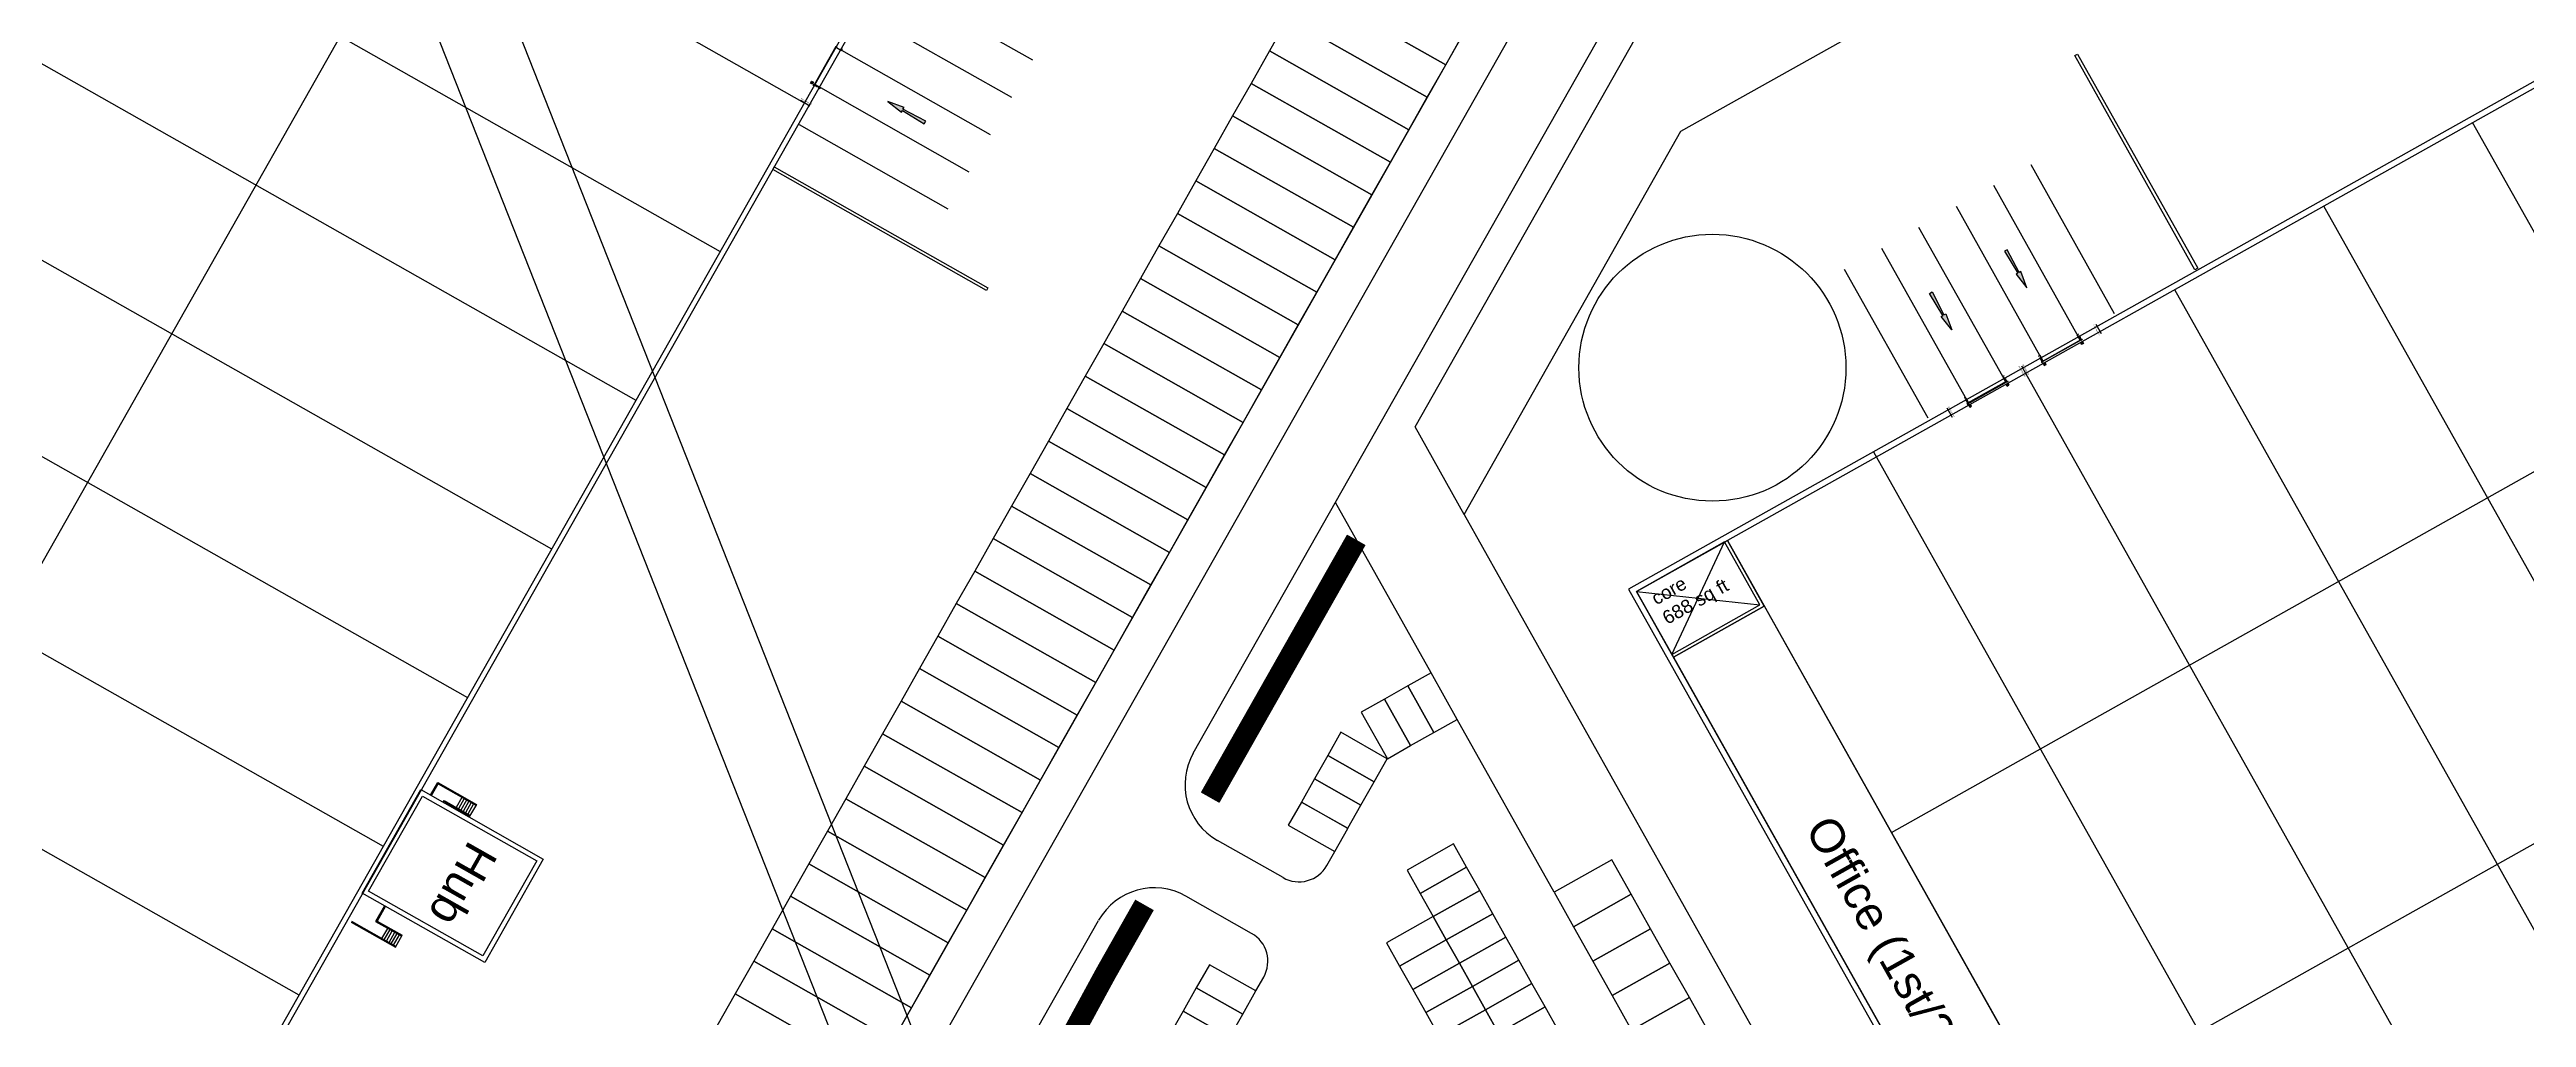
# Model space of a CAD drawing. Header units: millimetres. Extents: x 111502 to 977541, y 8702 to 1044108.
# Drawn here: x 489878.6 to 490110.6, y 240736.1 to 240826.7 of the extents above; entities that cross this region are included whole.
import ezdxf

# ---------------------------------------------------------------- set-up
doc = ezdxf.new("R2010")
doc.units = ezdxf.units.MM
doc.header["$LTSCALE"] = 0.25
doc.linetypes.add('DASHED2', pattern=[9.525, 6.35, -3.175])
for name, color, linetype in [('E HVSS As Laid HV', 10, 'Continuous'), ('Proposed Employment Area - 11-089-MP013-01a$0$A-Cldg-Panl-P', 7, 'Continuous'), ('Proposed Employment Area - 11-089-MP013-01a$0$A-Door-Extn-P', 7, 'Continuous'), ('Proposed Employment Area - 11-089-MP013-01a$0$DOCK', 7, 'Continuous'), ('Proposed Employment Area - 11-089-MP013-01a$0$LINE50', 7, 'Continuous'), ('Proposed Employment Area - 11-089-MP013-01a$0$STEEL', 7, 'Continuous'), ('X HVSS Site Background', 8, 'Continuous')]:
    doc.layers.add(name, color=color, linetype=linetype)
doc.styles.add('Proposed Employment Area - 11-089-MP013-01a$0$1250T25R', font='arial.ttf', dxfattribs={"height": 3125})
doc.styles.add('Proposed Employment Area - 11-089-MP013-01a$0$1250T50R', font='arial.ttf', dxfattribs={"height": 6250})
doc.styles.add('Proposed Employment Area - 11-089-MP013-01a$0$Standard', font='txt')

# ---------------------------------------------------------------- blocks, each defined once
blk = doc.blocks.new('Proposed Employment Area - 11-089-MP013-01a$0$guide')
for p, q in [((32, 0), (40, -2)), ((46, 0), (46, -1)), ((64, 0), (64, -3)), ((32, -2), (40, -4)), ((52, -4), (52, -8)), ((53, -4), (53, -7)), ((54, -4), (54, -6)), ((62, -1), (62, -7)), ((64, -3), (67, -3)), ((64, -5), (64, -8)), ((64, -5), (66, -5)), ((82, -19), (66, -5)), ((83, -18), (67, -3))]:
    blk.add_line(p, q)
for centre, radius, start, end in [((60, -4), 2.25, 270, 90), ((60, -4), 0.25, 270, 90), ((83, -18), 0.75, 230.0165, 50.0165)]:
    blk.add_arc(centre, radius, start, end)
at = {"layer": 'Proposed Employment Area - 11-089-MP013-01a$0$A-Cldg-Panl-P'}
blk.add_line((69, -2), (69, -2), dxfattribs=at)
at = {"layer": 'Proposed Employment Area - 11-089-MP013-01a$0$A-Door-Extn-P'}
blk.add_line((-68, -96), (105, -96), dxfattribs=at)
at = {"layer": 'Proposed Employment Area - 11-089-MP013-01a$0$LINE50'}
blk.add_line((22, -78), (22, -76), dxfattribs=at)
at = {"layer": 'Proposed Employment Area - 11-089-MP013-01a$0$STEEL'}
for p, q in [((0, 0), (32, 0)), ((0, -76), (0, 0)), ((46, 0), (64, 0)), ((-2, -40), (0, -40)), ((-2, -77), (-2, -40)), ((-2, -77), (0, -79)), ((0, -75), (2, -75)), ((0, -76), (2, -78)), ((0, -100), (0, -79)), ((0, -100), (2, -100)), ((2, -2), (32, -2)), ((2, -75), (2, -2)), ((2, -101), (2, -78)), ((2, -101), (9, -113)), ((4, -76), (22, -76)), ((4, -100), (4, -80)), ((4, -100), (11, -112)), ((6, -78), (22, -78)), ((20, -107), (18, -112)), ((22, -108), (19, -113)), ((20, -107), (22, -108)), ((40, -2), (60, -2)), ((40, -4), (60, -4)), ((46, -1), (62, -1)), ((52, -4), (53, -4)), ((52, -8), (64, -8)), ((53, -7), (62, -7)), ((54, -4), (60, -4)), ((54, -6), (60, -6))]:
    blk.add_line(p, q, dxfattribs=at)
for centre, radius, start, end in [((4, -78), 2, 90, 180), ((6, -80), 2, 90, 180), ((14, -110), 6, 210, 330), ((14, -110), 4, 210, 330)]:
    blk.add_arc(centre, radius, start, end, dxfattribs=at)
blk = doc.blocks.new('Proposed Employment Area - 11-089-MP013-01a$0$BOLLARD')
at = {"layer": 'Proposed Employment Area - 11-089-MP013-01a$0$DOCK'}
blk.add_lwpolyline([(-100, -100), (-100, 100), (100, 100), (100, -100)], close=True, dxfattribs=at)
for centre, radius in [((-75, 75), 10), ((0, 0), 75), ((75, 75), 10), ((-75, -75), 10), ((75, -75), 10)]:
    blk.add_circle(centre, radius, dxfattribs=at)
blk = doc.blocks.new('commercial background')
at = {"layer": 'X HVSS Site Background'}
for points in [[(1447.98, 349.09), (1445.85, 350.19), (1445.95, 350.36), (1444.43, 350.93), (1445.7, 349.92), (1445.79, 350.09), (1447.84, 348.83)], [(1549, 336.89), (1550.25, 334.84), (1550.09, 334.75), (1551.09, 333.47), (1550.52, 334.99), (1550.36, 334.9), (1549.26, 337.04)], [(1542.23, 333.09), (1543.33, 330.95), (1543.5, 331.05), (1544.07, 329.53), (1543.06, 330.8), (1543.23, 330.89), (1541.97, 332.94)]]:
    blk.add_hatch(color=256, dxfattribs=at).paths.add_polyline_path(points)
for p, q in [((1542.99, 621.53), (1285.4, 166.82)), ((1627.41, 585.14), (1394.14, 173.37)), ((1397.53, 171.44), (1547.76, 436.57)), ((1473.04, 289.89), (1549.84, 425.42)), ((1493.8, 320.45), (1552.45, 423.94)), ((1538.41, 282.46), (1790.84, 424.2)), ((1553.28, 255.98), (1818.92, 405.14)), ((1518.7, 348.13), (1597.41, 392.28)), ((1444.03, 362.68), (1457.97, 354.81)), ((1442.07, 359.2), (1456, 351.33)), ((1439.97, 355.79), (1440.09, 355.72)), ((1440.09, 355.72), (1454.01, 347.82)), ((1437.6, 352.45), (1437.98, 352.32)), ((1437.64, 352.51), (1437.95, 352.26)), ((1437.77, 352.35), (1437.96, 352.25)), ((1437.99, 352.31), (1438.12, 352.24)), ((1438.12, 352.24), (1452.03, 344.34)), ((1436.14, 348.76), (1450.05, 340.86)), ((1498.4, 312.25), (1518.7, 348.13)), ((1592.81, 348.98), (1653.27, 241.31)), ((1559.3, 331.04), (1551.49, 345)), ((1552.32, 327.13), (1544.51, 341.09)), ((1555.81, 329.09), (1548, 343.05)), ((1578.86, 341.15), (1639.31, 233.48)), ((1548.84, 325.17), (1540.99, 339.12)), ((1545.35, 323.21), (1537.5, 337.15)), ((1541.86, 321.25), (1534.01, 335.19)), ((1564.91, 333.32), (1625.36, 225.64)), ((1552.39, 327.01), (1552.32, 327.13)), ((1555.88, 328.96), (1555.81, 329.08)), ((1556.15, 328.64), (1555.89, 328.95)), ((1556.05, 328.81), (1555.95, 329)), ((1556.08, 328.6), (1555.95, 328.98)), ((1548.91, 325.05), (1548.84, 325.17)), ((1549.17, 324.72), (1548.91, 325.04)), ((1549.08, 324.9), (1548.97, 325.08)), ((1549.11, 324.69), (1548.97, 325.07)), ((1550.96, 325.48), (1611.41, 217.81)), ((1552.43, 326.79), (1552.33, 326.97)), ((1552.59, 326.65), (1552.34, 326.96)), ((1552.53, 326.61), (1552.4, 327)), ((1545.42, 323.09), (1545.35, 323.21)), ((1545.46, 322.86), (1545.36, 323.05)), ((1545.62, 322.73), (1545.37, 323.04)), ((1545.56, 322.69), (1545.43, 323.08)), ((1498.4, 312.25), (1493.8, 320.45)), ((1536.74, 318.12), (1597.47, 209.97)), ((1495.3, 297.41), (1486.34, 313.36)), ((1498.4, 312.25), (1590.62, 148.02)), ((1517.86, 299.14), (1522.79, 309.67)), ((1523.05, 309.81), (1583.51, 202.14)), ((1514.55, 305.04), (1526.1, 303.77)), ((1506.83, 276.86), (1497.75, 293.05)), ((1404.55, 285.75), (1404.01, 284.81)), ((1404.76, 285.63), (1404.23, 284.68)), ((1404.98, 285.5), (1404.45, 284.56)), ((1405.2, 285.38), (1404.66, 284.44)), ((1405.42, 285.26), (1404.88, 284.31)), ((1405.63, 285.13), (1405.1, 284.19)), ((1481.45, 278.23), (1475.3, 281.72)), ((1485.54, 279.37), (1486.28, 280.67)), ((1478.5, 273.01), (1472.35, 276.5)), ((1450.02, 249.27), (1464.17, 274.23)), ((1397.06, 272.54), (1397.6, 273.48)), ((1397.28, 272.41), (1397.82, 273.36)), ((1397.5, 272.29), (1398.03, 273.24)), ((1397.72, 272.17), (1398.25, 273.11)), ((1397.93, 272.04), (1398.47, 272.99)), ((1398.15, 271.92), (1398.69, 272.87)), ((1478.89, 267.62), (1479.63, 268.92))]:
    blk.add_line(p, q, dxfattribs=at)
for points in [[(1142.42, 247.24), (1321.16, 145.99), (1579.25, 601.57), (1400.51, 702.83)], [(1143.1, 247.43), (1320.97, 146.67), (1578.57, 601.38), (1400.7, 702.15)], [(1513.8, 305.25), (1574.8, 196.62), (1849.93, 350.95), (1819.12, 405.82), (1805.95, 398.43), (1775.76, 452.18)], [(1526.51, 303.65), (1518.01, 298.88), (1575.01, 197.37), (1849.22, 351.17), (1818.92, 405.14), (1805.71, 397.72), (1775.55, 451.43), (1523.05, 309.81)], [(1498.4, 357.41), (1485.35, 364.8), (1483.62, 361.76), (1496.67, 354.36)], [(1496.67, 354.36), (1483.62, 361.76), (1481.9, 358.71), (1494.95, 351.32)], [(1494.95, 351.32), (1481.9, 358.71), (1480.17, 355.67), (1493.22, 348.27)], [(1437.53, 352.46), (1439.6, 356.11), (1439.64, 356.09), (1437.57, 352.44)], [(1493.22, 348.27), (1480.17, 355.67), (1478.45, 352.62), (1491.5, 345.23)], [(1566.84, 335.16), (1555.58, 355.22), (1555.84, 355.37), (1567.1, 335.31)], [(1491.5, 345.23), (1478.45, 352.62), (1476.72, 349.58), (1489.77, 342.18)], [(1437.6, 352.45), (1437.64, 352.51), (1437.98, 352.32), (1437.95, 352.26)], [(1447.98, 349.09), (1445.85, 350.19), (1445.95, 350.36), (1444.43, 350.93), (1445.7, 349.92), (1445.79, 350.09), (1447.84, 348.83)], [(1489.77, 342.18), (1476.72, 349.58), (1475, 346.53), (1488.05, 339.14)], [(1488.05, 339.14), (1475, 346.53), (1473.27, 343.48), (1486.32, 336.09)], [(1433.8, 344.81), (1453.81, 333.48), (1453.66, 333.22), (1433.65, 344.55)], [(1486.32, 336.09), (1473.27, 343.48), (1471.55, 340.44), (1484.6, 333.05)], [(1484.6, 333.05), (1471.55, 340.44), (1469.82, 337.39), (1482.87, 330)], [(1482.87, 330), (1469.82, 337.39), (1468.1, 334.35), (1481.15, 326.96)], [(1549, 336.89), (1550.25, 334.84), (1550.09, 334.75), (1551.09, 333.47), (1550.52, 334.99), (1550.36, 334.9), (1549.26, 337.04)], [(1481.15, 326.96), (1468.1, 334.35), (1466.37, 331.3), (1479.42, 323.91)], [(1542.23, 333.09), (1543.33, 330.95), (1543.5, 331.05), (1544.07, 329.53), (1543.06, 330.8), (1543.23, 330.89), (1541.97, 332.94)], [(1479.42, 323.91), (1466.37, 331.3), (1464.65, 328.26), (1477.7, 320.86)], [(1477.7, 320.86), (1464.65, 328.26), (1462.92, 325.21), (1475.97, 317.82)], [(1556.2, 328.59), (1552.54, 326.54), (1552.52, 326.58), (1556.18, 328.63)], [(1556.15, 328.64), (1556.08, 328.6), (1555.89, 328.95), (1555.95, 328.98)], [(1475.97, 317.82), (1462.92, 325.21), (1461.2, 322.17), (1474.25, 314.77)], [(1549.17, 324.72), (1549.11, 324.69), (1548.91, 325.04), (1548.97, 325.07)], [(1552.53, 326.61), (1552.59, 326.65), (1552.4, 327), (1552.34, 326.96)], [(1545.56, 322.69), (1545.62, 322.73), (1545.43, 323.08), (1545.37, 323.04)], [(1545.57, 322.62), (1549.23, 324.68), (1549.21, 324.72), (1545.55, 322.66)], [(1474.25, 314.77), (1461.2, 322.17), (1459.47, 319.12), (1472.52, 311.73)], [(1472.52, 311.73), (1459.47, 319.12), (1457.75, 316.08), (1470.8, 308.68)], [(1470.8, 308.68), (1457.75, 316.08), (1456.02, 313.03), (1469.07, 305.64)], [(1469.07, 305.64), (1456.02, 313.03), (1454.3, 309.99), (1467.35, 302.59)], [(1467.35, 302.59), (1454.3, 309.99), (1452.57, 306.94), (1465.62, 299.55)], [(1575.01, 197.37), (1514.55, 305.04), (1523.05, 309.81), (1583.51, 202.14)], [(1518.01, 298.88), (1526.51, 303.65), (1523.05, 309.81), (1514.55, 305.04)], [(1517.86, 299.14), (1526.1, 303.77), (1522.79, 309.67), (1514.55, 305.04)], [(1465.62, 299.55), (1452.57, 306.94), (1450.84, 303.9), (1463.9, 296.5)], [(1463.9, 296.5), (1450.84, 303.9), (1449.12, 300.85), (1462.17, 293.46)], [(1462.17, 293.46), (1449.12, 300.85), (1447.39, 297.81), (1460.45, 290.41)], [(1460.45, 290.41), (1447.39, 297.81), (1445.67, 294.76), (1458.72, 287.37)], [(1495.57, 291.82), (1497.75, 293.05), (1495.3, 297.41), (1493.12, 296.18)], [(1458.72, 287.37), (1445.67, 294.76), (1443.94, 291.71), (1457, 284.32)], [(1491.21, 289.37), (1493.39, 290.6), (1490.94, 294.96), (1488.76, 293.73)], [(1493.39, 290.6), (1495.57, 291.82), (1493.12, 296.18), (1490.94, 294.96)], [(1457, 284.32), (1443.94, 291.71), (1442.22, 288.67), (1455.27, 281.28)], [(1486.85, 291.84), (1485.62, 289.66), (1489.97, 287.2), (1491.2, 289.37)], [(1455.27, 281.28), (1442.22, 288.67), (1440.49, 285.62), (1453.54, 278.23)], [(1485.62, 289.66), (1484.39, 287.48), (1488.74, 285.02), (1489.97, 287.2)], [(1412.17, 279.97), (1406.68, 270.28), (1395.2, 276.79), (1400.69, 286.48)], [(1411.56, 279.8), (1406.51, 270.9), (1395.81, 276.96), (1400.86, 285.86)], [(1453.54, 278.23), (1440.49, 285.62), (1438.77, 282.58), (1451.82, 275.19)], [(1483.16, 285.31), (1481.93, 283.13), (1486.28, 280.67), (1487.51, 282.84)], [(1484.39, 287.48), (1483.16, 285.31), (1487.51, 282.85), (1488.74, 285.02)], [(1451.82, 275.19), (1438.77, 282.58), (1437.04, 279.53), (1450.09, 272.14)], [(1493.05, 278.94), (1494.27, 276.76), (1498.63, 279.21), (1497.41, 281.39)], [(1450.09, 272.14), (1437.04, 279.53), (1435.32, 276.49), (1448.37, 269.09)], [(1494.27, 276.76), (1495.5, 274.58), (1499.86, 277.03), (1498.63, 279.21)], [(1506.83, 276.86), (1508.64, 273.63), (1514.05, 276.67), (1512.24, 279.9)], [(1448.37, 269.09), (1435.32, 276.49), (1433.59, 273.44), (1446.64, 266.05)], [(1495.5, 274.58), (1496.72, 272.4), (1501.08, 274.85), (1499.86, 277.03)], [(1508.64, 273.63), (1510.46, 270.41), (1515.86, 273.44), (1514.05, 276.67)], [(1491.14, 272.13), (1492.36, 269.95), (1496.72, 272.4), (1495.5, 274.58)], [(1496.72, 272.4), (1497.95, 270.22), (1502.31, 272.67), (1501.08, 274.85)], [(1446.64, 266.05), (1433.59, 273.44), (1431.87, 270.4), (1444.92, 263)], [(1492.36, 269.95), (1493.59, 267.77), (1497.95, 270.22), (1496.72, 272.4)], [(1497.95, 270.22), (1499.17, 268.04), (1503.53, 270.49), (1502.31, 272.67)], [(1510.46, 270.41), (1512.27, 267.18), (1517.67, 270.22), (1515.86, 273.44)], [(1444.92, 263), (1431.87, 270.4), (1430.14, 267.35), (1443.19, 259.96)], [(1474.54, 270.08), (1473.31, 267.9), (1477.66, 265.44), (1478.89, 267.62)], [(1493.59, 267.77), (1494.81, 265.59), (1499.17, 268.04), (1497.95, 270.22)], [(1499.17, 268.04), (1500.39, 265.86), (1504.75, 268.31), (1503.53, 270.49)], [(1512.27, 267.18), (1514.08, 263.96), (1519.49, 266.99), (1517.67, 270.22)], [(1443.19, 259.96), (1430.14, 267.35), (1428.42, 264.31), (1441.47, 256.91)], [(1473.31, 267.9), (1472.08, 265.73), (1476.43, 263.27), (1477.66, 265.44)], [(1494.81, 265.59), (1496.03, 263.41), (1500.39, 265.86), (1499.17, 268.04)], [(1500.39, 265.86), (1501.62, 263.68), (1505.98, 266.13), (1504.75, 268.31)], [(1514.08, 263.96), (1515.89, 260.73), (1521.3, 263.77), (1519.49, 266.99)], [(1472.08, 265.73), (1470.84, 263.55), (1475.2, 261.09), (1476.43, 263.26)], [(1496.03, 263.41), (1497.26, 261.23), (1501.62, 263.68), (1500.39, 265.86)], [(1501.62, 263.68), (1502.84, 261.5), (1507.2, 263.95), (1505.98, 266.13)]]:
    blk.add_lwpolyline(points, close=True, dxfattribs=at)
at = {"layer": 'X HVSS Site Background', "flags": 128}
for points in [[(1258.74, 451.56), (1436.61, 350.8)], [(1250.85, 437.64), (1428.73, 336.87)], [(1242.97, 423.72), (1420.84, 322.95)], [(1235.08, 409.8), (1412.95, 309.03)], [(1227.19, 395.88), (1405.07, 295.11)], [(1219.31, 381.95), (1397.18, 281.19)], [(1211.42, 368.03), (1389.29, 267.27)]]:
    blk.add_lwpolyline(points, dxfattribs=at)
at = {"layer": 'X HVSS Site Background'}
for points in [[(1439.64, 356.05), (1439.61, 355.99), (1440.09, 355.71), (1440.17, 355.84), (1440.16, 355.85), (1440.16, 355.83)], [(1437.13, 350.5), (1436.26, 351)], [(1437.6, 352.46), (1437.64, 352.52), (1438.12, 352.24), (1438.05, 352.11), (1438.04, 352.12), (1438.05, 352.13)], [(1557.56, 330.06), (1558.05, 329.19)], [(1552.54, 326.61), (1552.6, 326.65), (1552.33, 327.13), (1552.2, 327.06), (1552.2, 327.06), (1552.21, 327.07)], [(1556.14, 328.63), (1556.08, 328.6), (1555.81, 329.08), (1555.94, 329.16), (1555.94, 329.16), (1555.93, 329.15)], [(1549.16, 324.72), (1549.11, 324.68), (1548.83, 325.17), (1548.96, 325.24), (1548.96, 325.24), (1548.95, 325.24)], [(1550.58, 326.15), (1551.07, 325.28)], [(1550.58, 326.15), (1551.07, 325.28)], [(1545.57, 322.69), (1545.63, 322.73), (1545.35, 323.21), (1545.22, 323.14), (1545.22, 323.14), (1545.24, 323.15)], [(1543.61, 322.23), (1544.1, 321.35)], [(1401.6, 285.96), (1402.28, 287.15), (1405.91, 285.09), (1405.27, 283.98)], [(1401.64, 285.94), (1402.29, 287.08), (1405.88, 285.05)], [(1401.69, 285.91), (1402.31, 287.02), (1405.86, 285.01)], [(1402.79, 285.29), (1402.88, 285.45), (1405.32, 284.06)], [(1402.83, 285.26), (1402.9, 285.38), (1405.3, 284.02)], [(1402.87, 285.24), (1402.92, 285.31), (1405.27, 283.98)], [(1394.17, 274.06), (1398.33, 271.71), (1398.96, 272.83)], [(1394.19, 274.1), (1398.35, 271.75)], [(1394.22, 274.15), (1398.38, 271.79)], [(1397.3, 275.6), (1396.46, 274.12), (1398.91, 272.74)], [(1397.34, 275.57), (1396.53, 274.14), (1398.93, 272.78)], [(1397.39, 275.55), (1396.6, 274.16), (1398.96, 272.83)]]:
    blk.add_lwpolyline(points, dxfattribs=at)
for points in [[(1437.78, 352.35), (1437.74, 352.29), (1437.73, 352.3, -0.414214), (1437.73, 352.3), (1437.76, 352.35, 0.414214), (1437.75, 352.36), (1437.62, 352.44, 0.414214), (1437.6, 352.43), (1437.58, 352.38, -0.414214), (1437.58, 352.38), (1437.56, 352.39), (1437.6, 352.45)], [(1556.05, 328.81), (1556.11, 328.85), (1556.12, 328.84, -0.414214), (1556.12, 328.84), (1556.07, 328.81, 0.414214), (1556.07, 328.79), (1556.14, 328.66, 0.414214), (1556.16, 328.66), (1556.21, 328.68, -0.414214), (1556.21, 328.68), (1556.21, 328.67), (1556.15, 328.64)], [(1549.07, 324.9), (1549.14, 324.94), (1549.14, 324.92, -0.414214), (1549.14, 324.92), (1549.09, 324.9, 0.414214), (1549.09, 324.88), (1549.16, 324.75, 0.414214), (1549.18, 324.74), (1549.23, 324.77, -0.414214), (1549.23, 324.77), (1549.23, 324.76), (1549.17, 324.72)], [(1552.44, 326.79), (1552.37, 326.75), (1552.38, 326.74, 0.414214), (1552.38, 326.74), (1552.43, 326.77, -0.414214), (1552.44, 326.76), (1552.52, 326.63, -0.414214), (1552.51, 326.62), (1552.46, 326.59, 0.414214), (1552.46, 326.59), (1552.47, 326.58), (1552.53, 326.61)], [(1545.46, 322.87), (1545.4, 322.83), (1545.4, 322.82, 0.414214), (1545.4, 322.82), (1545.45, 322.85, -0.414214), (1545.47, 322.84), (1545.54, 322.71, -0.414214), (1545.54, 322.69), (1545.49, 322.67, 0.414214), (1545.49, 322.67), (1545.5, 322.66), (1545.56, 322.69)]]:
    blk.add_lwpolyline(points, format="xyb", close=True, dxfattribs=at)
at = {"layer": 'X HVSS Site Background', "const_width": 2, "flags": 128}
blk.add_lwpolyline([(1488.3, 309.87), (1474.61, 285.72)], dxfattribs=at)
blk.add_lwpolyline([(1468.47, 275.68), (1464.84, 269.27, 0.026536), (1445.18, 229.83, 0.094916), (1440.06, 206.92, -0.106739), (1432.3, 175.71, -0.029659), (1415.48, 146.02, -0.141913), (1389.49, 123.49, 1.950227)], format="xyb", dxfattribs=at)
at = {"layer": 'X HVSS Site Background'}
blk.add_circle((1521.65, 325.99), 12.5, dxfattribs=at)
for centre, radius, start, end in [((1478.26, 286.94), 6, 150.4621, 240.4621), ((1482.93, 280.84), 3, 240.4621, 330.4958), ((1469.39, 271.28), 6, 60.4621, 150.4621), ((1477.02, 270.4), 3, 330.4834, 60.4621)]:
    blk.add_arc(centre, radius, start, end, dxfattribs=at)
blk.add_point((1552.36, 290.29), dxfattribs=at)
for name, p, xscale, yscale, zscale, rotation in [('Proposed Employment Area - 11-089-MP013-01a$0$BOLLARD', (1437.33, 352.69), 0.0009999999999999996, 0.0009999999999999996, 0.0009999999999999996, 60.40002748929341), ('Proposed Employment Area - 11-089-MP013-01a$0$guide', (1437.57, 352.4), -0.0009999999999999996, 0.0009999999999999996, 0.0009999999999999996, 240.4000274892934), ('Proposed Employment Area - 11-089-MP013-01a$0$guide', (1556.2, 328.67), -0.001, 0.001, 0.001, 29.24595484442911), ('Proposed Employment Area - 11-089-MP013-01a$0$BOLLARD', (1556.26, 328.3), 0.001, 0.001, 0.001, 209.2459548444292), ('Proposed Employment Area - 11-089-MP013-01a$0$guide', (1549.23, 324.76), -0.0009999999999999994, 0.0009999999999999994, 0.0009999999999999996, 29.38256207301325), ('Proposed Employment Area - 11-089-MP013-01a$0$guide', (1552.48, 326.58), 0.001, 0.001, 0.001, 29.24595484442913), ('Proposed Employment Area - 11-089-MP013-01a$0$BOLLARD', (1552.77, 326.34), -0.001, 0.001, 0.001, 209.2459548444292), ('Proposed Employment Area - 11-089-MP013-01a$0$guide', (1545.51, 322.66), 0.0009999999999999994, 0.0009999999999999994, 0.0009999999999999994, 29.38256207301326), ('Proposed Employment Area - 11-089-MP013-01a$0$BOLLARD', (1545.79, 322.42), -0.0009999999999999994, 0.0009999999999999994, 0.0009999999999999996, 209.3825620730132), ('Proposed Employment Area - 11-089-MP013-01a$0$BOLLARD', (1549.28, 324.38), 0.0009999999999999994, 0.0009999999999999994, 0.0009999999999999994, 209.3825620730132)]:
    blk.add_blockref(name, p, dxfattribs=dict(at, xscale=xscale, yscale=yscale, zscale=zscale, rotation=rotation))
at = {"layer": 'X HVSS Site Background', "char_height": 0.125, "width": 1.5, "style": 'Proposed Employment Area - 11-089-MP013-01a$0$Standard'}
for insert, attachment_point, rotation in [((1436.76, 350.86), 2, 150.4), ((1557.69, 329.56), 2, 299.246), ((1550.71, 325.65), 2, 299.3826), ((1550.94, 325.78), 8, 299.246), ((1543.97, 321.85), 8, 299.3826)]:
    blk.add_mtext('{\\fArial|b0|i0|c0|p34;8M Setout Line}', dxfattribs=dict(at, insert=insert, attachment_point=attachment_point, rotation=rotation))
at = {"layer": 'X HVSS Site Background'}
for s, width, gutter_width, insert, char_height, attachment_point, rotation, style in [('core\\P688 sq ft', 12.8364, 12.5, (1517.61, 301.56), 1.26, 7, 29.473, 'Proposed Employment Area - 11-089-MP013-01a$0$1250T50R'), ('Office (1st/2nd)', 46.2224, 15.62, (1532.99, 284.37), 3.125, 1, 299.3826, 'Proposed Employment Area - 11-089-MP013-01a$0$1250T25R'), ('Hub', 17.9632, 15.62, (1407.98, 280.31), 3.125, 1, 240.4729, 'Proposed Employment Area - 11-089-MP013-01a$0$1250T25R')]:
    blk.add_mtext_dynamic_manual_height_columns(s, width=width, gutter_width=gutter_width, heights=[0], dxfattribs=dict(at, insert=insert, char_height=char_height, attachment_point=attachment_point, rotation=rotation, style=style))
at = {"layer": 'X HVSS Site Background', "style": 'Proposed Employment Area - 11-089-MP013-01a$0$Standard'}
for p, rotation in [((485.88, 899.5), 95.9302), ((729.37, 850.69), 240.5366), ((319.53, 839.47), 95.9302), ((520.9, 756.6), 330.4683), ((1582.14, 507.49), 240.4683), ((1846.75, 293.1), 209.3143), ((1096.5, 265.37), 60.4683)]:
    blk.add_attdef('NOOFPARKINGSPACES', p, '', height=0.3, rotation=rotation, dxfattribs=at)
blk = doc.blocks.new('OS MAP 060722')
at = {"layer": 'X HVSS Site Background', "flags": 128}
for points in [[(1083.5, 1774.14), (1189.42, 1505.84)], [(1068.34, 1792.71), (1076.82, 1771.49), (1076.82, 1771.49), (1098.72, 1715.99), (1098.72, 1715.99), (1188.45, 1488.72), (1188.45, 1488.72), (1189.42, 1486.86), (1189.42, 1486.86), (1193.09, 1479.83)]]:
    blk.add_lwpolyline(points, dxfattribs=at)

msp = doc.modelspace()

# ---------------------------------------------------------------- linework, layer by layer
at = {"lineweight": 0}
msp.add_circle((488727.82, 239008.33), 11388.42, dxfattribs=at)

# ---------------------------------------------------------------- block references
at = {"layer": 'E HVSS As Laid HV', "linetype": 'DASHED2', "lineweight": 0}
msp.add_blockref('OS MAP 060722', (488810.58, 239126.31), dxfattribs=at)
at = {"layer": 'X HVSS Site Background', "lineweight": 0}
msp.add_blockref('commercial background', (488512.69, 240470.93), dxfattribs=at)

doc.saveas('drawing.dxf')
